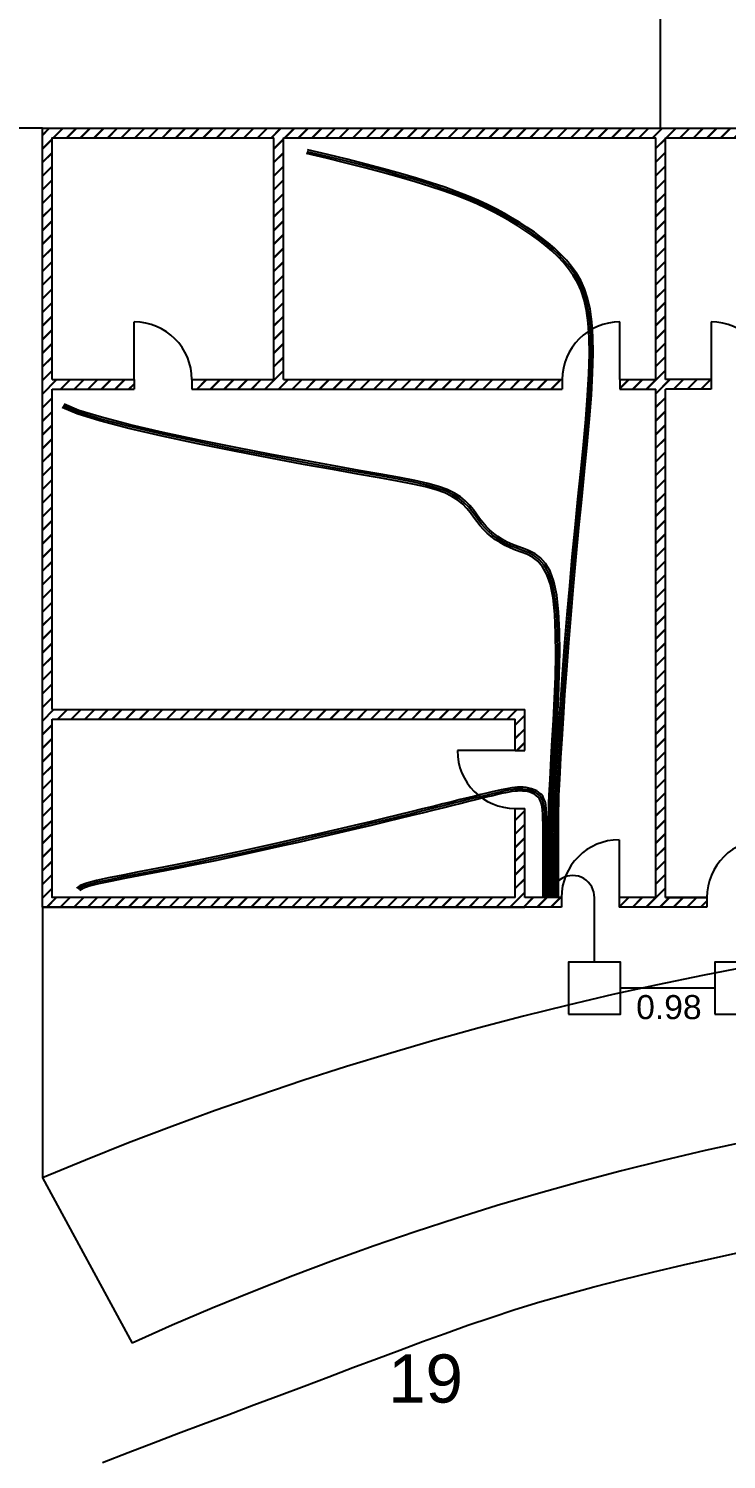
# Model space of a CAD drawing. Header units: millimetres. Extents: x 0 to 168904, y 0 to 40934.
# Drawn here: x 168824.47 to 168831.72, y 40893.91 to 40908.76 of the extents above; entities that cross this region are included whole.
import ezdxf

# ---------------------------------------------------------------- set-up
doc = ezdxf.new("R2010")
doc.units = ezdxf.units.MM
for name, color, linetype in [('C2', 170, 'Continuous'), ('canalizaciones', 90, 'Continuous'), ('Canalización principal', 10, 'Continuous')]:
    doc.layers.add(name, color=color, linetype=linetype)
doc.styles.get("Standard").update_dxf_attribs({"font": 'arial.ttf'})
pattern_1 = [(45, (167359.94991, 40137.23116), (-0.070710678, 0.070710678), []), (45, (167359.95491, 40137.23116), (-0.070710678, 0.070710678), [])]

msp = doc.modelspace()

# ---------------------------------------------------------------- hatches: boundary and pattern name
h = msp.add_hatch()
h.set_pattern_fill('JIS_LC_20A', color=256, scale=0.005)
h.set_pattern_definition(pattern_1)
h.paths.add_polyline_path([(168837.249, 40899.743), (168837.249, 40899.643), (168837.554, 40899.643), (168837.554, 40907.73), (168824.617, 40907.73), (168824.617, 40899.643), (168830.005, 40899.643), (168830.005, 40899.743), (168829.625, 40899.743), (168829.625, 40900.669), (168829.525, 40900.669), (168829.525, 40899.743), (168824.717, 40899.743), (168824.717, 40901.595), (168829.525, 40901.595), (168829.525, 40901.269), (168829.625, 40901.269), (168829.625, 40901.695), (168824.717, 40901.695), (168824.717, 40905.02), (168825.569, 40905.02), (168825.569, 40905.12), (168824.717, 40905.12), (168824.717, 40907.63), (168827.021, 40907.63), (168827.021, 40905.12), (168826.169, 40905.12), (168826.169, 40905.02), (168830.013, 40905.02), (168830.013, 40905.12), (168827.121, 40905.12), (168827.121, 40907.63), (168830.985, 40907.63), (168830.985, 40905.12), (168830.613, 40905.12), (168830.613, 40905.02), (168830.985, 40905.02), (168830.985, 40899.743), (168830.605, 40899.743), (168830.605, 40899.643), (168831.515, 40899.643), (168831.515, 40899.743), (168831.085, 40899.743), (168831.085, 40905.02), (168831.558, 40905.02), (168831.558, 40905.12), (168831.085, 40905.12), (168831.085, 40907.63), (168835.05, 40907.63), (168835.05, 40905.12), (168832.158, 40905.12), (168832.158, 40905.02), (168836.002, 40905.02), (168836.002, 40905.12), (168835.15, 40905.12), (168835.15, 40907.63), (168837.454, 40907.63), (168837.454, 40905.12), (168836.602, 40905.12), (168836.602, 40905.02), (168837.454, 40905.02), (168837.454, 40901.695), (168832.546, 40901.695), (168832.546, 40901.269), (168832.646, 40901.269), (168832.646, 40901.595), (168837.454, 40901.595), (168837.454, 40899.743)])
h.paths.add_polyline_path([(168836.799, 40899.643), (168836.799, 40899.743), (168832.646, 40899.743), (168832.646, 40900.669), (168832.546, 40900.669), (168832.546, 40899.743), (168832.115, 40899.743), (168832.115, 40899.643)])
h = msp.add_hatch()
h.set_pattern_fill('JIS_LC_20A', color=256, scale=0.005)
h.set_pattern_definition(pattern_1)
h.paths.add_polyline_path([(168824.717, 40901.695), (168829.625, 40901.695), (168829.625, 40901.269), (168829.525, 40901.269), (168829.525, 40901.595), (168824.717, 40901.595), (168824.717, 40899.743), (168829.525, 40899.743), (168829.525, 40900.669), (168829.625, 40900.669), (168829.625, 40899.743), (168830.005, 40899.743), (168830.005, 40899.643), (168824.617, 40899.643), (168824.617, 40907.73), (168837.554, 40907.73), (168837.554, 40899.643), (168832.115, 40899.643), (168832.115, 40899.743), (168832.546, 40899.743), (168832.546, 40900.669), (168832.646, 40900.669), (168832.646, 40899.743), (168837.454, 40899.743), (168837.454, 40901.595), (168832.646, 40901.595), (168832.646, 40901.269), (168832.546, 40901.269), (168832.546, 40901.695), (168837.454, 40901.695), (168837.454, 40905.02), (168836.602, 40905.02), (168836.602, 40905.12), (168837.454, 40905.12), (168837.454, 40907.63), (168835.15, 40907.63), (168835.15, 40905.12), (168836.002, 40905.12), (168836.002, 40905.02), (168835.05, 40905.02), (168832.158, 40905.02), (168832.158, 40905.12), (168835.05, 40905.12), (168835.05, 40907.63), (168831.085, 40907.63), (168831.085, 40905.12), (168831.558, 40905.12), (168831.558, 40905.02), (168831.085, 40905.02), (168831.085, 40899.743), (168831.515, 40899.743), (168831.515, 40899.643), (168830.605, 40899.643), (168830.605, 40899.743), (168830.985, 40899.743), (168830.985, 40905.02), (168830.613, 40905.02), (168830.613, 40905.12), (168830.985, 40905.12), (168830.985, 40907.63), (168827.121, 40907.63), (168827.121, 40905.12), (168830.013, 40905.12), (168830.013, 40905.02), (168827.121, 40905.02), (168826.169, 40905.02), (168826.169, 40905.12), (168827.021, 40905.12), (168827.021, 40907.63), (168824.717, 40907.63), (168824.717, 40905.12), (168825.569, 40905.12), (168825.569, 40905.02), (168824.717, 40905.02)])

# ---------------------------------------------------------------- linework, layer by layer
for p, q in [((168831.035, 40907.73), (168831.035, 40912.623)), ((168824.617, 40907.73), (168822.993, 40907.73)), ((168827.021, 40905.12), (168827.021, 40907.63)), ((168827.021, 40905.12), (168827.021, 40907.63)), ((168827.021, 40905.12), (168827.021, 40907.63)), ((168827.121, 40905.12), (168827.121, 40907.63)), ((168827.121, 40907.63), (168830.985, 40907.63)), ((168827.121, 40905.12), (168827.121, 40907.63)), ((168827.121, 40907.63), (168830.985, 40907.63)), ((168827.121, 40905.12), (168827.121, 40907.63)), ((168827.121, 40907.63), (168830.985, 40907.63)), ((168830.985, 40907.73), (168831.085, 40907.73)), ((168830.985, 40905.12), (168830.985, 40907.63)), ((168830.985, 40905.12), (168830.985, 40907.63)), ((168830.985, 40905.12), (168830.985, 40907.63)), ((168831.085, 40905.12), (168831.085, 40907.63)), ((168831.085, 40905.12), (168831.085, 40907.63)), ((168831.085, 40907.63), (168835.05, 40907.63)), ((168831.085, 40905.12), (168831.085, 40907.63)), ((168831.085, 40905.12), (168831.085, 40907.63)), ((168831.085, 40907.63), (168835.05, 40907.63)), ((168831.085, 40905.12), (168831.085, 40907.63)), ((168831.085, 40905.12), (168831.085, 40907.63)), ((168831.085, 40907.63), (168835.05, 40907.63)), ((168825.569, 40905.12), (168825.569, 40905.72)), ((168825.569, 40905.12), (168825.569, 40905.72)), ((168825.569, 40905.12), (168825.569, 40905.72)), ((168830.613, 40905.12), (168830.613, 40905.72)), ((168830.613, 40905.12), (168830.613, 40905.72)), ((168830.613, 40905.12), (168830.613, 40905.72)), ((168831.558, 40905.72), (168831.558, 40905.12)), ((168831.558, 40905.72), (168831.558, 40905.12)), ((168831.558, 40905.72), (168831.558, 40905.12)), ((168824.617, 40905.12), (168824.617, 40905.12)), ((168824.617, 40905.12), (168824.617, 40905.12)), ((168824.617, 40905.12), (168824.617, 40905.12)), ((168824.717, 40905.12), (168825.569, 40905.12)), ((168824.717, 40905.12), (168825.569, 40905.12)), ((168824.717, 40905.12), (168825.569, 40905.12)), ((168825.569, 40905.12), (168825.569, 40905.02)), ((168825.569, 40905.12), (168825.569, 40905.02)), ((168825.569, 40905.12), (168825.569, 40905.02)), ((168826.169, 40905.12), (168827.021, 40905.12)), ((168826.169, 40905.12), (168826.169, 40905.02)), ((168826.169, 40905.12), (168827.021, 40905.12)), ((168826.169, 40905.12), (168826.169, 40905.02)), ((168826.169, 40905.12), (168827.021, 40905.12)), ((168826.169, 40905.12), (168826.169, 40905.02)), ((168827.121, 40905.12), (168830.013, 40905.12)), ((168827.121, 40905.12), (168830.013, 40905.12)), ((168827.121, 40905.12), (168830.013, 40905.12)), ((168830.013, 40905.12), (168830.013, 40905.02)), ((168830.013, 40905.12), (168830.013, 40905.02)), ((168830.013, 40905.12), (168830.013, 40905.02)), ((168830.613, 40905.12), (168830.985, 40905.12)), ((168830.613, 40905.12), (168830.613, 40905.02)), ((168830.613, 40905.12), (168830.985, 40905.12)), ((168830.613, 40905.12), (168830.613, 40905.02)), ((168830.613, 40905.12), (168830.985, 40905.12)), ((168830.613, 40905.12), (168830.613, 40905.02)), ((168831.558, 40905.12), (168831.085, 40905.12)), ((168831.558, 40905.12), (168831.085, 40905.12)), ((168831.558, 40905.12), (168831.085, 40905.12)), ((168831.558, 40905.12), (168831.558, 40905.02)), ((168831.558, 40905.12), (168831.558, 40905.02)), ((168831.558, 40905.12), (168831.558, 40905.02)), ((168824.617, 40905.02), (168824.617, 40905.02)), ((168824.617, 40905.02), (168824.617, 40905.02)), ((168824.617, 40905.02), (168824.617, 40905.02)), ((168824.717, 40905.02), (168825.569, 40905.02)), ((168824.717, 40905.02), (168825.569, 40905.02)), ((168824.717, 40905.02), (168825.569, 40905.02)), ((168826.169, 40905.02), (168827.121, 40905.02)), ((168826.169, 40905.02), (168827.121, 40905.02)), ((168826.169, 40905.02), (168827.121, 40905.02)), ((168827.121, 40905.02), (168830.013, 40905.02)), ((168827.121, 40905.02), (168830.013, 40905.02)), ((168827.121, 40905.02), (168830.013, 40905.02)), ((168830.613, 40905.02), (168830.985, 40905.02)), ((168830.613, 40905.02), (168830.985, 40905.02)), ((168830.613, 40905.02), (168830.985, 40905.02)), ((168830.985, 40899.743), (168830.985, 40905.02)), ((168830.985, 40899.743), (168830.985, 40905.02)), ((168830.985, 40899.743), (168830.985, 40905.02)), ((168831.085, 40899.743), (168831.085, 40905.02)), ((168831.085, 40899.743), (168831.085, 40905.02)), ((168831.558, 40905.02), (168831.085, 40905.02)), ((168831.085, 40899.743), (168831.085, 40905.02)), ((168831.085, 40899.743), (168831.085, 40905.02)), ((168831.558, 40905.02), (168831.085, 40905.02)), ((168831.085, 40899.743), (168831.085, 40905.02)), ((168831.085, 40899.743), (168831.085, 40905.02)), ((168831.558, 40905.02), (168831.085, 40905.02)), ((168824.717, 40901.695), (168829.625, 40901.695)), ((168824.717, 40901.695), (168829.625, 40901.695)), ((168824.717, 40901.695), (168829.625, 40901.695)), ((168829.625, 40901.269), (168829.625, 40901.695)), ((168829.625, 40901.269), (168829.625, 40901.695)), ((168829.625, 40901.269), (168829.625, 40901.695)), ((168824.717, 40901.595), (168829.525, 40901.595)), ((168824.717, 40901.595), (168829.525, 40901.595)), ((168824.717, 40901.595), (168829.525, 40901.595)), ((168829.525, 40901.269), (168829.525, 40901.595)), ((168829.525, 40901.269), (168829.525, 40901.595)), ((168829.525, 40901.269), (168829.525, 40901.595)), ((168829.525, 40901.269), (168828.925, 40901.269)), ((168829.525, 40901.269), (168828.925, 40901.269)), ((168829.525, 40901.269), (168828.925, 40901.269)), ((168829.525, 40901.269), (168829.625, 40901.269)), ((168829.525, 40901.269), (168829.625, 40901.269)), ((168829.525, 40901.269), (168829.625, 40901.269)), ((168829.525, 40899.743), (168829.525, 40900.669)), ((168829.525, 40900.669), (168829.625, 40900.669)), ((168829.525, 40899.743), (168829.525, 40900.669)), ((168829.525, 40900.669), (168829.625, 40900.669)), ((168829.525, 40899.743), (168829.525, 40900.669)), ((168829.525, 40900.669), (168829.625, 40900.669)), ((168829.625, 40899.743), (168829.625, 40900.669)), ((168829.625, 40899.743), (168829.625, 40900.669)), ((168829.625, 40899.743), (168829.625, 40900.669)), ((168830.605, 40900.343), (168830.605, 40899.743)), ((168830.605, 40900.343), (168830.605, 40899.743)), ((168830.605, 40900.343), (168830.605, 40899.743)), ((168830.005, 40899.743), (168830.005, 40899.643)), ((168830.005, 40899.743), (168830.005, 40899.643)), ((168830.005, 40899.743), (168830.005, 40899.643)), ((168830.605, 40899.743), (168830.605, 40899.643)), ((168830.605, 40899.743), (168830.605, 40899.643)), ((168830.605, 40899.743), (168830.605, 40899.643)), ((168831.085, 40899.743), (168831.515, 40899.743)), ((168831.085, 40899.743), (168831.515, 40899.743)), ((168831.085, 40899.743), (168831.515, 40899.743)), ((168831.515, 40899.743), (168831.515, 40899.643)), ((168831.515, 40899.743), (168831.515, 40899.643)), ((168831.515, 40899.743), (168831.515, 40899.643)), ((168824.617, 40899.643), (168824.617, 40896.834)), ((168824.617, 40899.643), (168829.625, 40899.643)), ((168824.617, 40899.643), (168829.625, 40899.643)), ((168824.617, 40899.643), (168829.625, 40899.643)), ((168824.617, 40896.834), (168825.55, 40895.118))]:
    msp.add_line(p, q)
for points in [[(168824.617, 40905.22), (168824.617, 40907.73), (168826.921, 40907.73)], [(168830.005, 40899.643), (168824.617, 40899.643), (168824.617, 40907.73), (168837.554, 40907.73), (168837.554, 40899.643), (168832.115, 40899.643)], [(168830.005, 40899.643), (168824.617, 40899.643), (168824.617, 40907.73), (168837.554, 40907.73), (168837.554, 40899.643), (168832.115, 40899.643)], [(168830.005, 40899.643), (168824.617, 40899.643), (168824.617, 40907.73), (168837.554, 40907.73), (168837.554, 40899.643), (168832.115, 40899.643)], [(168830.005, 40899.643), (168824.617, 40899.643), (168824.617, 40907.73), (168837.554, 40907.73), (168837.554, 40899.643), (168832.115, 40899.643)], [(168830.005, 40899.643), (168824.617, 40899.643), (168824.617, 40907.73), (168837.554, 40907.73), (168837.554, 40899.643), (168832.115, 40899.643)], [(168830.005, 40899.643), (168824.617, 40899.643), (168824.617, 40907.73), (168837.554, 40907.73), (168837.554, 40899.643), (168832.115, 40899.643)], [(168824.717, 40905.12), (168824.717, 40907.63), (168827.021, 40907.63)], [(168824.717, 40905.12), (168824.717, 40907.63), (168827.021, 40907.63)], [(168824.717, 40905.12), (168824.717, 40907.63), (168827.021, 40907.63)], [(168827.021, 40907.73), (168830.885, 40907.73)], [(168830.985, 40907.73), (168834.95, 40907.73)], [(168824.617, 40901.795), (168824.617, 40905.12)], [(168824.717, 40901.695), (168824.717, 40905.02)], [(168824.717, 40901.695), (168824.717, 40905.02)], [(168824.717, 40901.695), (168824.717, 40905.02)], [(168829.525, 40899.743), (168824.717, 40899.743), (168824.717, 40901.595)], [(168829.525, 40899.743), (168824.717, 40899.743), (168824.717, 40901.595)], [(168829.525, 40899.743), (168824.717, 40899.743), (168824.717, 40901.595)], [(168830.005, 40899.743), (168829.625, 40899.743)], [(168830.005, 40899.743), (168829.625, 40899.743)], [(168830.005, 40899.743), (168829.625, 40899.743)], [(168830.985, 40899.743), (168830.605, 40899.743)], [(168830.985, 40899.743), (168830.605, 40899.743)], [(168830.985, 40899.743), (168830.605, 40899.743)], [(168831.515, 40899.743), (168831.085, 40899.743)], [(168831.515, 40899.743), (168831.085, 40899.743)], [(168831.515, 40899.743), (168831.085, 40899.743)], [(168830.005, 40899.643), (168825.507, 40899.643)], [(168830.005, 40899.643), (168825.507, 40899.643)], [(168830.005, 40899.643), (168825.507, 40899.643)], [(168831.515, 40899.643), (168830.605, 40899.643)], [(168831.515, 40899.643), (168830.605, 40899.643)], [(168831.515, 40899.643), (168830.605, 40899.643)], [(168831.515, 40899.643), (168830.605, 40899.643)], [(168831.515, 40899.643), (168830.605, 40899.643)], [(168831.515, 40899.643), (168830.605, 40899.643)], [(168831.515, 40899.643), (168830.605, 40899.643)], [(168831.515, 40899.643), (168830.605, 40899.643)], [(168831.515, 40899.643), (168830.605, 40899.643)]]:
    msp.add_lwpolyline(points)
for centre, radius, start, end in [((168825.569, 40905.12), 0.6, 0, 90), ((168825.569, 40905.12), 0.6, 0, 90), ((168825.569, 40905.12), 0.6, 0, 90), ((168830.613, 40905.12), 0.6, 90, 180), ((168830.613, 40905.12), 0.6, 90, 180), ((168830.613, 40905.12), 0.6, 90, 180), ((168831.558, 40905.12), 0.6, 0, 90), ((168831.558, 40905.12), 0.6, 0, 90), ((168831.558, 40905.12), 0.6, 0, 90), ((168829.525, 40901.269), 0.6, 180, 270), ((168829.525, 40901.269), 0.6, 180, 270), ((168829.525, 40901.269), 0.6, 180, 270), ((168830.605, 40899.743), 0.6, 90, 180), ((168830.605, 40899.743), 0.6, 90, 180), ((168830.605, 40899.743), 0.6, 90, 180), ((168832.115, 40899.743), 0.6, 90, 180), ((168832.115, 40899.743), 0.6, 90, 180), ((168832.115, 40899.743), 0.6, 90, 180), ((168838.562, 40863.569), 36.07, 64.3838, 112.7439), ((168838.312, 40866.979), 30.898, 61.5327, 114.3961)]:
    msp.add_arc(centre, radius, start, end)
at = {"layer": 'C2'}
for p, q in [((168830.347, 40899.071), (168830.347, 40899.74)), ((168831.599, 40898.801), (168830.617, 40898.801))]:
    msp.add_line(p, q, dxfattribs=at)
for points in [[(168830.077, 40898.531), (168830.617, 40898.531), (168830.617, 40899.071), (168830.077, 40899.071)], [(168831.599, 40898.531), (168832.139, 40898.531), (168832.139, 40899.071), (168831.599, 40899.071)]]:
    msp.add_lwpolyline(points, close=True, dxfattribs=at)
msp.add_arc((168830.121, 40899.746), 0.226, 358.4195, 180.7787, dxfattribs=at)
at = {"layer": 'canalizaciones'}
for points in [[(168829.935, 40899.743), (168829.935, 40899.85), (168829.935, 40899.953), (168829.935, 40900.051), (168829.935, 40900.143), (168829.935, 40900.23), (168829.935, 40900.312), (168829.935, 40900.387), (168829.934, 40900.456), (168829.934, 40900.52), (168829.934, 40900.582), (168829.935, 40900.648), (168829.937, 40900.722), (168829.939, 40900.809), (168829.944, 40900.915), (168829.951, 40901.044), (168829.96, 40901.201), (168829.971, 40901.389), (168829.985, 40901.607), (168830.002, 40901.849), (168830.021, 40902.112), (168830.042, 40902.39), (168830.065, 40902.681), (168830.091, 40902.979), (168830.118, 40903.281), (168830.147, 40903.581), (168830.177, 40903.878), (168830.206, 40904.167), (168830.233, 40904.445), (168830.257, 40904.709), (168830.276, 40904.956), (168830.289, 40905.182), (168830.296, 40905.383), (168830.293, 40905.558), (168830.283, 40905.709), (168830.265, 40905.838), (168830.24, 40905.949), (168830.209, 40906.045), (168830.171, 40906.129), (168830.127, 40906.203), (168830.078, 40906.271), (168830.025, 40906.336), (168829.967, 40906.397), (168829.904, 40906.456), (168829.839, 40906.513), (168829.77, 40906.567), (168829.699, 40906.619), (168829.626, 40906.669), (168829.551, 40906.717), (168829.474, 40906.765), (168829.395, 40906.81), (168829.312, 40906.856), (168829.222, 40906.9), (168829.126, 40906.945), (168829.021, 40906.989), (168828.905, 40907.034), (168828.778, 40907.08), (168828.638, 40907.126), (168828.486, 40907.174), (168828.322, 40907.222), (168828.147, 40907.271), (168827.963, 40907.32), (168827.769, 40907.369), (168827.568, 40907.418), (168827.359, 40907.467)], [(168829.935, 40899.743), (168829.935, 40899.85), (168829.935, 40899.953), (168829.935, 40900.051), (168829.935, 40900.143), (168829.935, 40900.23), (168829.935, 40900.312), (168829.935, 40900.387), (168829.934, 40900.456), (168829.934, 40900.52), (168829.934, 40900.582), (168829.935, 40900.648), (168829.937, 40900.722), (168829.939, 40900.809), (168829.944, 40900.915), (168829.951, 40901.044), (168829.96, 40901.201), (168829.971, 40901.389), (168829.985, 40901.607), (168830.002, 40901.849), (168830.021, 40902.112), (168830.042, 40902.39), (168830.065, 40902.681), (168830.091, 40902.979), (168830.118, 40903.281), (168830.147, 40903.581), (168830.177, 40903.878), (168830.206, 40904.167), (168830.233, 40904.445), (168830.257, 40904.709), (168830.276, 40904.956), (168830.289, 40905.182), (168830.296, 40905.383), (168830.293, 40905.558), (168830.283, 40905.709), (168830.265, 40905.838), (168830.24, 40905.949), (168830.209, 40906.045), (168830.171, 40906.129), (168830.127, 40906.203), (168830.078, 40906.271), (168830.025, 40906.336), (168829.967, 40906.397), (168829.904, 40906.456), (168829.839, 40906.513), (168829.77, 40906.567), (168829.699, 40906.619), (168829.626, 40906.669), (168829.551, 40906.717), (168829.474, 40906.765), (168829.395, 40906.81), (168829.312, 40906.856), (168829.222, 40906.9), (168829.126, 40906.945), (168829.021, 40906.989), (168828.905, 40907.034), (168828.778, 40907.08), (168828.638, 40907.126), (168828.486, 40907.174), (168828.322, 40907.222), (168828.147, 40907.271), (168827.963, 40907.32), (168827.769, 40907.369), (168827.568, 40907.418), (168827.359, 40907.467)], [(168829.955, 40899.743), (168829.955, 40899.85), (168829.955, 40899.953), (168829.955, 40900.051), (168829.955, 40900.143), (168829.955, 40900.23), (168829.955, 40900.312), (168829.955, 40900.387), (168829.954, 40900.456), (168829.954, 40900.52), (168829.954, 40900.582), (168829.955, 40900.648), (168829.957, 40900.721), (168829.959, 40900.809), (168829.964, 40900.914), (168829.971, 40901.043), (168829.98, 40901.2), (168829.991, 40901.389), (168830.005, 40901.606), (168830.022, 40901.848), (168830.041, 40902.111), (168830.062, 40902.389), (168830.085, 40902.68), (168830.111, 40902.978), (168830.138, 40903.28), (168830.167, 40903.581), (168830.197, 40903.878), (168830.226, 40904.167), (168830.253, 40904.446), (168830.277, 40904.711), (168830.296, 40904.958), (168830.309, 40905.184), (168830.315, 40905.387), (168830.313, 40905.563), (168830.302, 40905.715), (168830.284, 40905.845), (168830.259, 40905.957), (168830.227, 40906.054), (168830.188, 40906.138), (168830.144, 40906.214), (168830.095, 40906.283), (168830.04, 40906.348), (168829.981, 40906.411), (168829.919, 40906.47), (168829.852, 40906.527), (168829.783, 40906.582), (168829.711, 40906.634), (168829.637, 40906.685), (168829.562, 40906.734), (168829.485, 40906.781), (168829.405, 40906.828), (168829.321, 40906.873), (168829.231, 40906.918), (168829.135, 40906.963), (168829.029, 40907.007), (168828.913, 40907.052), (168828.785, 40907.098), (168828.645, 40907.145), (168828.492, 40907.193), (168828.328, 40907.241), (168828.153, 40907.29), (168827.968, 40907.339), (168827.774, 40907.388), (168827.573, 40907.437), (168827.364, 40907.486)], [(168829.955, 40899.743), (168829.955, 40899.85), (168829.955, 40899.953), (168829.955, 40900.051), (168829.955, 40900.143), (168829.955, 40900.23), (168829.955, 40900.312), (168829.955, 40900.387), (168829.954, 40900.456), (168829.954, 40900.52), (168829.954, 40900.582), (168829.955, 40900.648), (168829.957, 40900.721), (168829.959, 40900.809), (168829.964, 40900.914), (168829.971, 40901.043), (168829.98, 40901.2), (168829.991, 40901.389), (168830.005, 40901.606), (168830.022, 40901.848), (168830.041, 40902.111), (168830.062, 40902.389), (168830.085, 40902.68), (168830.111, 40902.978), (168830.138, 40903.28), (168830.167, 40903.581), (168830.197, 40903.878), (168830.226, 40904.167), (168830.253, 40904.446), (168830.277, 40904.711), (168830.296, 40904.958), (168830.309, 40905.184), (168830.315, 40905.387), (168830.313, 40905.563), (168830.302, 40905.715), (168830.284, 40905.845), (168830.259, 40905.957), (168830.227, 40906.054), (168830.188, 40906.138), (168830.144, 40906.214), (168830.095, 40906.283), (168830.04, 40906.348), (168829.981, 40906.411), (168829.919, 40906.47), (168829.852, 40906.527), (168829.783, 40906.582), (168829.711, 40906.634), (168829.637, 40906.685), (168829.562, 40906.734), (168829.485, 40906.781), (168829.405, 40906.828), (168829.321, 40906.873), (168829.231, 40906.918), (168829.135, 40906.963), (168829.029, 40907.007), (168828.913, 40907.052), (168828.785, 40907.098), (168828.645, 40907.145), (168828.492, 40907.193), (168828.328, 40907.241), (168828.153, 40907.29), (168827.968, 40907.339), (168827.774, 40907.388), (168827.573, 40907.437), (168827.364, 40907.486)], [(168829.975, 40899.743), (168829.975, 40899.85), (168829.975, 40899.953), (168829.975, 40900.051), (168829.975, 40900.143), (168829.975, 40900.23), (168829.975, 40900.312), (168829.975, 40900.387), (168829.974, 40900.456), (168829.974, 40900.52), (168829.974, 40900.582), (168829.975, 40900.647), (168829.977, 40900.721), (168829.979, 40900.808), (168829.984, 40900.914), (168829.991, 40901.043), (168830, 40901.199), (168830.011, 40901.388), (168830.025, 40901.605), (168830.042, 40901.847), (168830.061, 40902.109), (168830.082, 40902.388), (168830.105, 40902.679), (168830.131, 40902.977), (168830.158, 40903.279), (168830.187, 40903.58), (168830.217, 40903.877), (168830.246, 40904.167), (168830.273, 40904.447), (168830.297, 40904.712), (168830.316, 40904.96), (168830.329, 40905.187), (168830.335, 40905.39), (168830.332, 40905.567), (168830.321, 40905.72), (168830.303, 40905.852), (168830.277, 40905.965), (168830.245, 40906.063), (168830.206, 40906.148), (168830.161, 40906.225), (168830.111, 40906.295), (168830.056, 40906.361), (168829.996, 40906.424), (168829.933, 40906.484), (168829.866, 40906.542), (168829.796, 40906.597), (168829.724, 40906.65), (168829.649, 40906.701), (168829.573, 40906.751), (168829.495, 40906.798), (168829.415, 40906.845), (168829.331, 40906.891), (168829.24, 40906.936), (168829.143, 40906.981), (168829.037, 40907.026), (168828.921, 40907.071), (168828.793, 40907.117), (168828.652, 40907.164), (168828.499, 40907.212), (168828.334, 40907.26), (168828.158, 40907.309), (168827.973, 40907.358), (168827.779, 40907.408), (168827.577, 40907.457), (168827.368, 40907.506)], [(168829.975, 40899.743), (168829.975, 40899.85), (168829.975, 40899.953), (168829.975, 40900.051), (168829.975, 40900.143), (168829.975, 40900.23), (168829.975, 40900.312), (168829.975, 40900.387), (168829.974, 40900.456), (168829.974, 40900.52), (168829.974, 40900.582), (168829.975, 40900.647), (168829.977, 40900.721), (168829.979, 40900.808), (168829.984, 40900.914), (168829.991, 40901.043), (168830, 40901.199), (168830.011, 40901.388), (168830.025, 40901.605), (168830.042, 40901.847), (168830.061, 40902.109), (168830.082, 40902.388), (168830.105, 40902.679), (168830.131, 40902.977), (168830.158, 40903.279), (168830.187, 40903.58), (168830.217, 40903.877), (168830.246, 40904.167), (168830.273, 40904.447), (168830.297, 40904.712), (168830.316, 40904.96), (168830.329, 40905.187), (168830.335, 40905.39), (168830.332, 40905.567), (168830.321, 40905.72), (168830.303, 40905.852), (168830.277, 40905.965), (168830.245, 40906.063), (168830.206, 40906.148), (168830.161, 40906.225), (168830.111, 40906.295), (168830.056, 40906.361), (168829.996, 40906.424), (168829.933, 40906.484), (168829.866, 40906.542), (168829.796, 40906.597), (168829.724, 40906.65), (168829.649, 40906.701), (168829.573, 40906.751), (168829.495, 40906.798), (168829.415, 40906.845), (168829.331, 40906.891), (168829.24, 40906.936), (168829.143, 40906.981), (168829.037, 40907.026), (168828.921, 40907.071), (168828.793, 40907.117), (168828.652, 40907.164), (168828.499, 40907.212), (168828.334, 40907.26), (168828.158, 40907.309), (168827.973, 40907.358), (168827.779, 40907.408), (168827.577, 40907.457), (168827.368, 40907.506)], [(168829.875, 40899.743), (168829.875, 40899.85), (168829.875, 40899.953), (168829.875, 40900.051), (168829.875, 40900.143), (168829.875, 40900.23), (168829.875, 40900.312), (168829.875, 40900.387), (168829.874, 40900.456), (168829.874, 40900.52), (168829.874, 40900.582), (168829.875, 40900.648), (168829.876, 40900.721), (168829.879, 40900.808), (168829.884, 40900.912), (168829.89, 40901.039), (168829.899, 40901.193), (168829.91, 40901.378), (168829.922, 40901.586), (168829.933, 40901.809), (168829.942, 40902.039), (168829.946, 40902.267), (168829.945, 40902.485), (168829.937, 40902.684), (168829.919, 40902.855), (168829.891, 40902.992), (168829.854, 40903.098), (168829.809, 40903.178), (168829.759, 40903.236), (168829.704, 40903.278), (168829.646, 40903.308), (168829.588, 40903.33), (168829.53, 40903.351), (168829.474, 40903.374), (168829.421, 40903.399), (168829.37, 40903.428), (168829.322, 40903.458), (168829.277, 40903.492), (168829.234, 40903.527), (168829.195, 40903.565), (168829.159, 40903.606), (168829.126, 40903.648), (168829.094, 40903.693), (168829.061, 40903.737), (168829.024, 40903.782), (168828.981, 40903.826), (168828.93, 40903.868), (168828.869, 40903.907), (168828.794, 40903.944), (168828.704, 40903.976), (168828.595, 40904.006), (168828.463, 40904.036), (168828.305, 40904.067), (168828.116, 40904.101), (168827.893, 40904.14), (168827.632, 40904.186), (168827.329, 40904.24), (168826.985, 40904.305), (168826.613, 40904.377), (168826.231, 40904.454), (168825.859, 40904.534), (168825.514, 40904.614), (168825.214, 40904.692), (168824.978, 40904.765), (168824.824, 40904.83)], [(168829.875, 40899.743), (168829.875, 40899.85), (168829.875, 40899.953), (168829.875, 40900.051), (168829.875, 40900.143), (168829.875, 40900.23), (168829.875, 40900.312), (168829.875, 40900.387), (168829.874, 40900.456), (168829.874, 40900.52), (168829.874, 40900.582), (168829.875, 40900.648), (168829.876, 40900.721), (168829.879, 40900.808), (168829.884, 40900.912), (168829.89, 40901.039), (168829.899, 40901.193), (168829.91, 40901.378), (168829.922, 40901.586), (168829.933, 40901.809), (168829.942, 40902.039), (168829.946, 40902.267), (168829.945, 40902.485), (168829.937, 40902.684), (168829.919, 40902.855), (168829.891, 40902.992), (168829.854, 40903.098), (168829.809, 40903.178), (168829.759, 40903.236), (168829.704, 40903.278), (168829.646, 40903.308), (168829.588, 40903.33), (168829.53, 40903.351), (168829.474, 40903.374), (168829.421, 40903.399), (168829.37, 40903.428), (168829.322, 40903.458), (168829.277, 40903.492), (168829.234, 40903.527), (168829.195, 40903.565), (168829.159, 40903.606), (168829.126, 40903.648), (168829.094, 40903.693), (168829.061, 40903.737), (168829.024, 40903.782), (168828.981, 40903.826), (168828.93, 40903.868), (168828.869, 40903.907), (168828.794, 40903.944), (168828.704, 40903.976), (168828.595, 40904.006), (168828.463, 40904.036), (168828.305, 40904.067), (168828.116, 40904.101), (168827.893, 40904.14), (168827.632, 40904.186), (168827.329, 40904.24), (168826.985, 40904.305), (168826.613, 40904.377), (168826.231, 40904.454), (168825.859, 40904.534), (168825.514, 40904.614), (168825.214, 40904.692), (168824.978, 40904.765), (168824.824, 40904.83)], [(168829.895, 40899.743), (168829.895, 40899.85), (168829.895, 40899.953), (168829.895, 40900.051), (168829.895, 40900.143), (168829.895, 40900.23), (168829.895, 40900.312), (168829.895, 40900.387), (168829.894, 40900.456), (168829.894, 40900.52), (168829.894, 40900.582), (168829.895, 40900.648), (168829.896, 40900.721), (168829.899, 40900.808), (168829.904, 40900.913), (168829.91, 40901.041), (168829.919, 40901.196), (168829.93, 40901.381), (168829.942, 40901.591), (168829.953, 40901.816), (168829.962, 40902.047), (168829.967, 40902.277), (168829.965, 40902.496), (168829.956, 40902.697), (168829.938, 40902.869), (168829.909, 40903.007), (168829.871, 40903.114), (168829.825, 40903.195), (168829.773, 40903.254), (168829.717, 40903.296), (168829.659, 40903.326), (168829.6, 40903.348), (168829.541, 40903.369), (168829.485, 40903.391), (168829.432, 40903.417), (168829.382, 40903.444), (168829.334, 40903.474), (168829.289, 40903.507), (168829.248, 40903.543), (168829.209, 40903.581), (168829.174, 40903.621), (168829.141, 40903.664), (168829.109, 40903.708), (168829.076, 40903.753), (168829.039, 40903.798), (168828.996, 40903.842), (168828.944, 40903.885), (168828.882, 40903.925), (168828.807, 40903.961), (168828.716, 40903.994), (168828.606, 40904.025), (168828.473, 40904.055), (168828.314, 40904.086), (168828.124, 40904.12), (168827.9, 40904.159), (168827.639, 40904.205), (168827.335, 40904.26), (168826.99, 40904.324), (168826.618, 40904.396), (168826.237, 40904.473), (168825.865, 40904.553), (168825.521, 40904.633), (168825.222, 40904.71), (168824.987, 40904.783), (168824.834, 40904.847)], [(168829.895, 40899.743), (168829.895, 40899.85), (168829.895, 40899.953), (168829.895, 40900.051), (168829.895, 40900.143), (168829.895, 40900.23), (168829.895, 40900.312), (168829.895, 40900.387), (168829.894, 40900.456), (168829.894, 40900.52), (168829.894, 40900.582), (168829.895, 40900.648), (168829.896, 40900.721), (168829.899, 40900.808), (168829.904, 40900.913), (168829.91, 40901.041), (168829.919, 40901.196), (168829.93, 40901.381), (168829.942, 40901.591), (168829.953, 40901.816), (168829.962, 40902.047), (168829.967, 40902.277), (168829.965, 40902.496), (168829.956, 40902.697), (168829.938, 40902.869), (168829.909, 40903.007), (168829.871, 40903.114), (168829.825, 40903.195), (168829.773, 40903.254), (168829.717, 40903.296), (168829.659, 40903.326), (168829.6, 40903.348), (168829.541, 40903.369), (168829.485, 40903.391), (168829.432, 40903.417), (168829.382, 40903.444), (168829.334, 40903.474), (168829.289, 40903.507), (168829.248, 40903.543), (168829.209, 40903.581), (168829.174, 40903.621), (168829.141, 40903.664), (168829.109, 40903.708), (168829.076, 40903.753), (168829.039, 40903.798), (168828.996, 40903.842), (168828.944, 40903.885), (168828.882, 40903.925), (168828.807, 40903.961), (168828.716, 40903.994), (168828.606, 40904.025), (168828.473, 40904.055), (168828.314, 40904.086), (168828.124, 40904.12), (168827.9, 40904.159), (168827.639, 40904.205), (168827.335, 40904.26), (168826.99, 40904.324), (168826.618, 40904.396), (168826.237, 40904.473), (168825.865, 40904.553), (168825.521, 40904.633), (168825.222, 40904.71), (168824.987, 40904.783), (168824.834, 40904.847)], [(168829.915, 40899.743), (168829.915, 40899.85), (168829.915, 40899.953), (168829.915, 40900.051), (168829.915, 40900.143), (168829.915, 40900.23), (168829.915, 40900.312), (168829.915, 40900.387), (168829.914, 40900.456), (168829.914, 40900.52), (168829.914, 40900.582), (168829.915, 40900.648), (168829.916, 40900.722), (168829.919, 40900.809), (168829.924, 40900.914), (168829.93, 40901.042), (168829.939, 40901.198), (168829.95, 40901.385), (168829.963, 40901.596), (168829.974, 40901.822), (168829.982, 40902.056), (168829.987, 40902.287), (168829.985, 40902.508), (168829.975, 40902.71), (168829.956, 40902.883), (168829.927, 40903.023), (168829.887, 40903.131), (168829.84, 40903.212), (168829.788, 40903.271), (168829.731, 40903.313), (168829.671, 40903.343), (168829.611, 40903.366), (168829.553, 40903.387), (168829.496, 40903.409), (168829.443, 40903.434), (168829.393, 40903.461), (168829.346, 40903.491), (168829.302, 40903.523), (168829.261, 40903.558), (168829.223, 40903.596), (168829.188, 40903.636), (168829.156, 40903.679), (168829.124, 40903.723), (168829.091, 40903.769), (168829.054, 40903.814), (168829.01, 40903.859), (168828.958, 40903.902), (168828.895, 40903.942), (168828.819, 40903.979), (168828.728, 40904.012), (168828.617, 40904.043), (168828.483, 40904.073), (168828.323, 40904.105), (168828.132, 40904.139), (168827.907, 40904.178), (168827.645, 40904.224), (168827.341, 40904.279), (168826.996, 40904.343), (168826.624, 40904.415), (168826.243, 40904.492), (168825.872, 40904.572), (168825.528, 40904.652), (168825.23, 40904.729), (168824.996, 40904.801), (168824.844, 40904.865)], [(168829.915, 40899.743), (168829.915, 40899.85), (168829.915, 40899.953), (168829.915, 40900.051), (168829.915, 40900.143), (168829.915, 40900.23), (168829.915, 40900.312), (168829.915, 40900.387), (168829.914, 40900.456), (168829.914, 40900.52), (168829.914, 40900.582), (168829.915, 40900.648), (168829.916, 40900.722), (168829.919, 40900.809), (168829.924, 40900.914), (168829.93, 40901.042), (168829.939, 40901.198), (168829.95, 40901.385), (168829.963, 40901.596), (168829.974, 40901.822), (168829.982, 40902.056), (168829.987, 40902.287), (168829.985, 40902.508), (168829.975, 40902.71), (168829.956, 40902.883), (168829.927, 40903.023), (168829.887, 40903.131), (168829.84, 40903.212), (168829.788, 40903.271), (168829.731, 40903.313), (168829.671, 40903.343), (168829.611, 40903.366), (168829.553, 40903.387), (168829.496, 40903.409), (168829.443, 40903.434), (168829.393, 40903.461), (168829.346, 40903.491), (168829.302, 40903.523), (168829.261, 40903.558), (168829.223, 40903.596), (168829.188, 40903.636), (168829.156, 40903.679), (168829.124, 40903.723), (168829.091, 40903.769), (168829.054, 40903.814), (168829.01, 40903.859), (168828.958, 40903.902), (168828.895, 40903.942), (168828.819, 40903.979), (168828.728, 40904.012), (168828.617, 40904.043), (168828.483, 40904.073), (168828.323, 40904.105), (168828.132, 40904.139), (168827.907, 40904.178), (168827.645, 40904.224), (168827.341, 40904.279), (168826.996, 40904.343), (168826.624, 40904.415), (168826.243, 40904.492), (168825.872, 40904.572), (168825.528, 40904.652), (168825.23, 40904.729), (168824.996, 40904.801), (168824.844, 40904.865)], [(168829.855, 40899.743), (168829.855, 40899.85), (168829.855, 40899.953), (168829.855, 40900.051), (168829.855, 40900.143), (168829.855, 40900.23), (168829.855, 40900.311), (168829.855, 40900.385), (168829.854, 40900.454), (168829.854, 40900.516), (168829.853, 40900.571), (168829.851, 40900.621), (168829.848, 40900.665), (168829.843, 40900.705), (168829.835, 40900.739), (168829.824, 40900.769), (168829.811, 40900.795), (168829.793, 40900.817), (168829.772, 40900.835), (168829.749, 40900.851), (168829.723, 40900.863), (168829.695, 40900.873), (168829.667, 40900.88), (168829.638, 40900.885), (168829.608, 40900.888), (168829.579, 40900.889), (168829.55, 40900.889), (168829.52, 40900.887), (168829.489, 40900.883), (168829.455, 40900.877), (168829.418, 40900.87), (168829.378, 40900.862), (168829.334, 40900.852), (168829.285, 40900.841), (168829.23, 40900.828), (168829.17, 40900.813), (168829.105, 40900.797), (168829.032, 40900.779), (168828.953, 40900.76), (168828.867, 40900.738), (168828.774, 40900.715), (168828.673, 40900.69), (168828.562, 40900.663), (168828.443, 40900.633), (168828.313, 40900.602), (168828.173, 40900.567), (168828.02, 40900.531), (168827.855, 40900.492), (168827.677, 40900.45), (168827.485, 40900.405), (168827.283, 40900.359), (168827.071, 40900.311), (168826.855, 40900.263), (168826.637, 40900.215), (168826.42, 40900.168), (168826.206, 40900.124), (168826, 40900.082), (168825.803, 40900.044), (168825.619, 40900.009), (168825.452, 40899.977), (168825.304, 40899.948), (168825.179, 40899.92), (168825.079, 40899.893), (168825.009, 40899.867), (168824.971, 40899.842)], [(168829.855, 40899.743), (168829.855, 40899.85), (168829.855, 40899.953), (168829.855, 40900.051), (168829.855, 40900.143), (168829.855, 40900.23), (168829.855, 40900.311), (168829.855, 40900.385), (168829.854, 40900.454), (168829.854, 40900.516), (168829.853, 40900.571), (168829.851, 40900.621), (168829.848, 40900.665), (168829.843, 40900.705), (168829.835, 40900.739), (168829.824, 40900.769), (168829.811, 40900.795), (168829.793, 40900.817), (168829.772, 40900.835), (168829.749, 40900.851), (168829.723, 40900.863), (168829.695, 40900.873), (168829.667, 40900.88), (168829.638, 40900.885), (168829.608, 40900.888), (168829.579, 40900.889), (168829.55, 40900.889), (168829.52, 40900.887), (168829.489, 40900.883), (168829.455, 40900.877), (168829.418, 40900.87), (168829.378, 40900.862), (168829.334, 40900.852), (168829.285, 40900.841), (168829.23, 40900.828), (168829.17, 40900.813), (168829.105, 40900.797), (168829.032, 40900.779), (168828.953, 40900.76), (168828.867, 40900.738), (168828.774, 40900.715), (168828.673, 40900.69), (168828.562, 40900.663), (168828.443, 40900.633), (168828.313, 40900.602), (168828.173, 40900.567), (168828.02, 40900.531), (168827.855, 40900.492), (168827.677, 40900.45), (168827.485, 40900.405), (168827.283, 40900.359), (168827.071, 40900.311), (168826.855, 40900.263), (168826.637, 40900.215), (168826.42, 40900.168), (168826.206, 40900.124), (168826, 40900.082), (168825.803, 40900.044), (168825.619, 40900.009), (168825.452, 40899.977), (168825.304, 40899.948), (168825.179, 40899.92), (168825.079, 40899.893), (168825.009, 40899.867), (168824.971, 40899.842)], [(168829.835, 40899.743), (168829.835, 40899.85), (168829.835, 40899.953), (168829.835, 40900.05), (168829.835, 40900.143), (168829.835, 40900.229), (168829.835, 40900.309), (168829.835, 40900.384), (168829.834, 40900.451), (168829.834, 40900.512), (168829.833, 40900.567), (168829.832, 40900.615), (168829.828, 40900.658), (168829.824, 40900.695), (168829.816, 40900.728), (168829.807, 40900.757), (168829.794, 40900.781), (168829.778, 40900.802), (168829.758, 40900.82), (168829.737, 40900.834), (168829.713, 40900.846), (168829.687, 40900.855), (168829.66, 40900.861), (168829.633, 40900.866), (168829.605, 40900.869), (168829.577, 40900.87), (168829.55, 40900.869), (168829.52, 40900.867), (168829.49, 40900.863), (168829.457, 40900.858), (168829.421, 40900.851), (168829.381, 40900.842), (168829.337, 40900.832), (168829.288, 40900.821), (168829.234, 40900.808), (168829.175, 40900.794), (168829.109, 40900.778), (168829.037, 40900.76), (168828.958, 40900.74), (168828.872, 40900.719), (168828.779, 40900.696), (168828.677, 40900.671), (168828.567, 40900.643), (168828.448, 40900.614), (168828.318, 40900.582), (168828.177, 40900.548), (168828.025, 40900.511), (168827.86, 40900.472), (168827.682, 40900.43), (168827.49, 40900.386), (168827.287, 40900.339), (168827.076, 40900.291), (168826.86, 40900.243), (168826.642, 40900.195), (168826.424, 40900.149), (168826.211, 40900.104), (168826.005, 40900.063), (168825.809, 40900.025), (168825.626, 40899.99), (168825.46, 40899.959), (168825.313, 40899.929), (168825.189, 40899.902), (168825.091, 40899.877), (168825.023, 40899.853), (168824.987, 40899.83)], [(168829.835, 40899.743), (168829.835, 40899.85), (168829.835, 40899.953), (168829.835, 40900.05), (168829.835, 40900.143), (168829.835, 40900.229), (168829.835, 40900.309), (168829.835, 40900.384), (168829.834, 40900.451), (168829.834, 40900.512), (168829.833, 40900.567), (168829.832, 40900.615), (168829.828, 40900.658), (168829.824, 40900.695), (168829.816, 40900.728), (168829.807, 40900.757), (168829.794, 40900.781), (168829.778, 40900.802), (168829.758, 40900.82), (168829.737, 40900.834), (168829.713, 40900.846), (168829.687, 40900.855), (168829.66, 40900.861), (168829.633, 40900.866), (168829.605, 40900.869), (168829.577, 40900.87), (168829.55, 40900.869), (168829.52, 40900.867), (168829.49, 40900.863), (168829.457, 40900.858), (168829.421, 40900.851), (168829.381, 40900.842), (168829.337, 40900.832), (168829.288, 40900.821), (168829.234, 40900.808), (168829.175, 40900.794), (168829.109, 40900.778), (168829.037, 40900.76), (168828.958, 40900.74), (168828.872, 40900.719), (168828.779, 40900.696), (168828.677, 40900.671), (168828.567, 40900.643), (168828.448, 40900.614), (168828.318, 40900.582), (168828.177, 40900.548), (168828.025, 40900.511), (168827.86, 40900.472), (168827.682, 40900.43), (168827.49, 40900.386), (168827.287, 40900.339), (168827.076, 40900.291), (168826.86, 40900.243), (168826.642, 40900.195), (168826.424, 40900.149), (168826.211, 40900.104), (168826.005, 40900.063), (168825.809, 40900.025), (168825.626, 40899.99), (168825.46, 40899.959), (168825.313, 40899.929), (168825.189, 40899.902), (168825.091, 40899.877), (168825.023, 40899.853), (168824.987, 40899.83)], [(168829.815, 40899.743), (168829.815, 40899.85), (168829.815, 40899.953), (168829.815, 40900.05), (168829.815, 40900.142), (168829.815, 40900.228), (168829.815, 40900.308), (168829.815, 40900.382), (168829.814, 40900.449), (168829.814, 40900.509), (168829.813, 40900.562), (168829.812, 40900.609), (168829.809, 40900.65), (168829.804, 40900.686), (168829.798, 40900.718), (168829.789, 40900.745), (168829.777, 40900.768), (168829.762, 40900.787), (168829.744, 40900.804), (168829.724, 40900.817), (168829.702, 40900.828), (168829.678, 40900.837), (168829.654, 40900.843), (168829.628, 40900.847), (168829.602, 40900.849), (168829.576, 40900.85), (168829.549, 40900.849), (168829.521, 40900.847), (168829.491, 40900.843), (168829.459, 40900.838), (168829.423, 40900.831), (168829.384, 40900.822), (168829.341, 40900.813), (168829.292, 40900.801), (168829.238, 40900.789), (168829.179, 40900.774), (168829.113, 40900.758), (168829.041, 40900.74), (168828.963, 40900.721), (168828.877, 40900.7), (168828.783, 40900.676), (168828.682, 40900.651), (168828.572, 40900.624), (168828.452, 40900.594), (168828.323, 40900.563), (168828.182, 40900.529), (168828.03, 40900.492), (168827.865, 40900.453), (168827.686, 40900.411), (168827.494, 40900.366), (168827.291, 40900.32), (168827.08, 40900.272), (168826.864, 40900.224), (168826.646, 40900.176), (168826.429, 40900.129), (168826.216, 40900.085), (168826.011, 40900.044), (168825.815, 40900.006), (168825.633, 40899.971), (168825.468, 40899.94), (168825.322, 40899.911), (168825.2, 40899.885), (168825.103, 40899.861), (168825.036, 40899.838), (168825.002, 40899.817)], [(168829.815, 40899.743), (168829.815, 40899.85), (168829.815, 40899.953), (168829.815, 40900.05), (168829.815, 40900.142), (168829.815, 40900.228), (168829.815, 40900.308), (168829.815, 40900.382), (168829.814, 40900.449), (168829.814, 40900.509), (168829.813, 40900.562), (168829.812, 40900.609), (168829.809, 40900.65), (168829.804, 40900.686), (168829.798, 40900.718), (168829.789, 40900.745), (168829.777, 40900.768), (168829.762, 40900.787), (168829.744, 40900.804), (168829.724, 40900.817), (168829.702, 40900.828), (168829.678, 40900.837), (168829.654, 40900.843), (168829.628, 40900.847), (168829.602, 40900.849), (168829.576, 40900.85), (168829.549, 40900.849), (168829.521, 40900.847), (168829.491, 40900.843), (168829.459, 40900.838), (168829.423, 40900.831), (168829.384, 40900.822), (168829.341, 40900.813), (168829.292, 40900.801), (168829.238, 40900.789), (168829.179, 40900.774), (168829.113, 40900.758), (168829.041, 40900.74), (168828.963, 40900.721), (168828.877, 40900.7), (168828.783, 40900.676), (168828.682, 40900.651), (168828.572, 40900.624), (168828.452, 40900.594), (168828.323, 40900.563), (168828.182, 40900.529), (168828.03, 40900.492), (168827.865, 40900.453), (168827.686, 40900.411), (168827.494, 40900.366), (168827.291, 40900.32), (168827.08, 40900.272), (168826.864, 40900.224), (168826.646, 40900.176), (168826.429, 40900.129), (168826.216, 40900.085), (168826.011, 40900.044), (168825.815, 40900.006), (168825.633, 40899.971), (168825.468, 40899.94), (168825.322, 40899.911), (168825.2, 40899.885), (168825.103, 40899.861), (168825.036, 40899.838), (168825.002, 40899.817)]]:
    msp.add_lwpolyline(points, dxfattribs=at)
at = {"layer": 'Canalización principal'}
msp.add_lwpolyline([(168825.24, 40893.877), (168825.508, 40893.983), (168825.769, 40894.083), (168826.029, 40894.181), (168826.289, 40894.279), (168826.551, 40894.378), (168826.813, 40894.476), (168827.074, 40894.575), (168827.333, 40894.672), (168827.589, 40894.768), (168827.84, 40894.863), (168828.086, 40894.955), (168828.326, 40895.045), (168828.562, 40895.133), (168828.797, 40895.219), (168829.033, 40895.303), (168829.275, 40895.385), (168829.523, 40895.466), (168829.782, 40895.546), (168830.054, 40895.624), (168830.34, 40895.702), (168830.64, 40895.778), (168830.951, 40895.854), (168831.271, 40895.93), (168831.596, 40896.004), (168831.925, 40896.077)], dxfattribs=at)

# ---------------------------------------------------------------- texts
at = {"layer": 'C2', "insert": (168830.781, 40898.731), "char_height": 0.25, "attachment_point": 1}
msp.add_mtext_dynamic_manual_height_columns('0.98', width=1.01334, gutter_width=12.5, heights=[0], dxfattribs=at)
at = {"layer": 'Canalización principal', "insert": (168828.206, 40895), "char_height": 0.5, "attachment_point": 1}
msp.add_mtext_dynamic_manual_height_columns('19', width=1.8108, gutter_width=12.5, heights=[0], dxfattribs=at)

doc.saveas('drawing.dxf')
